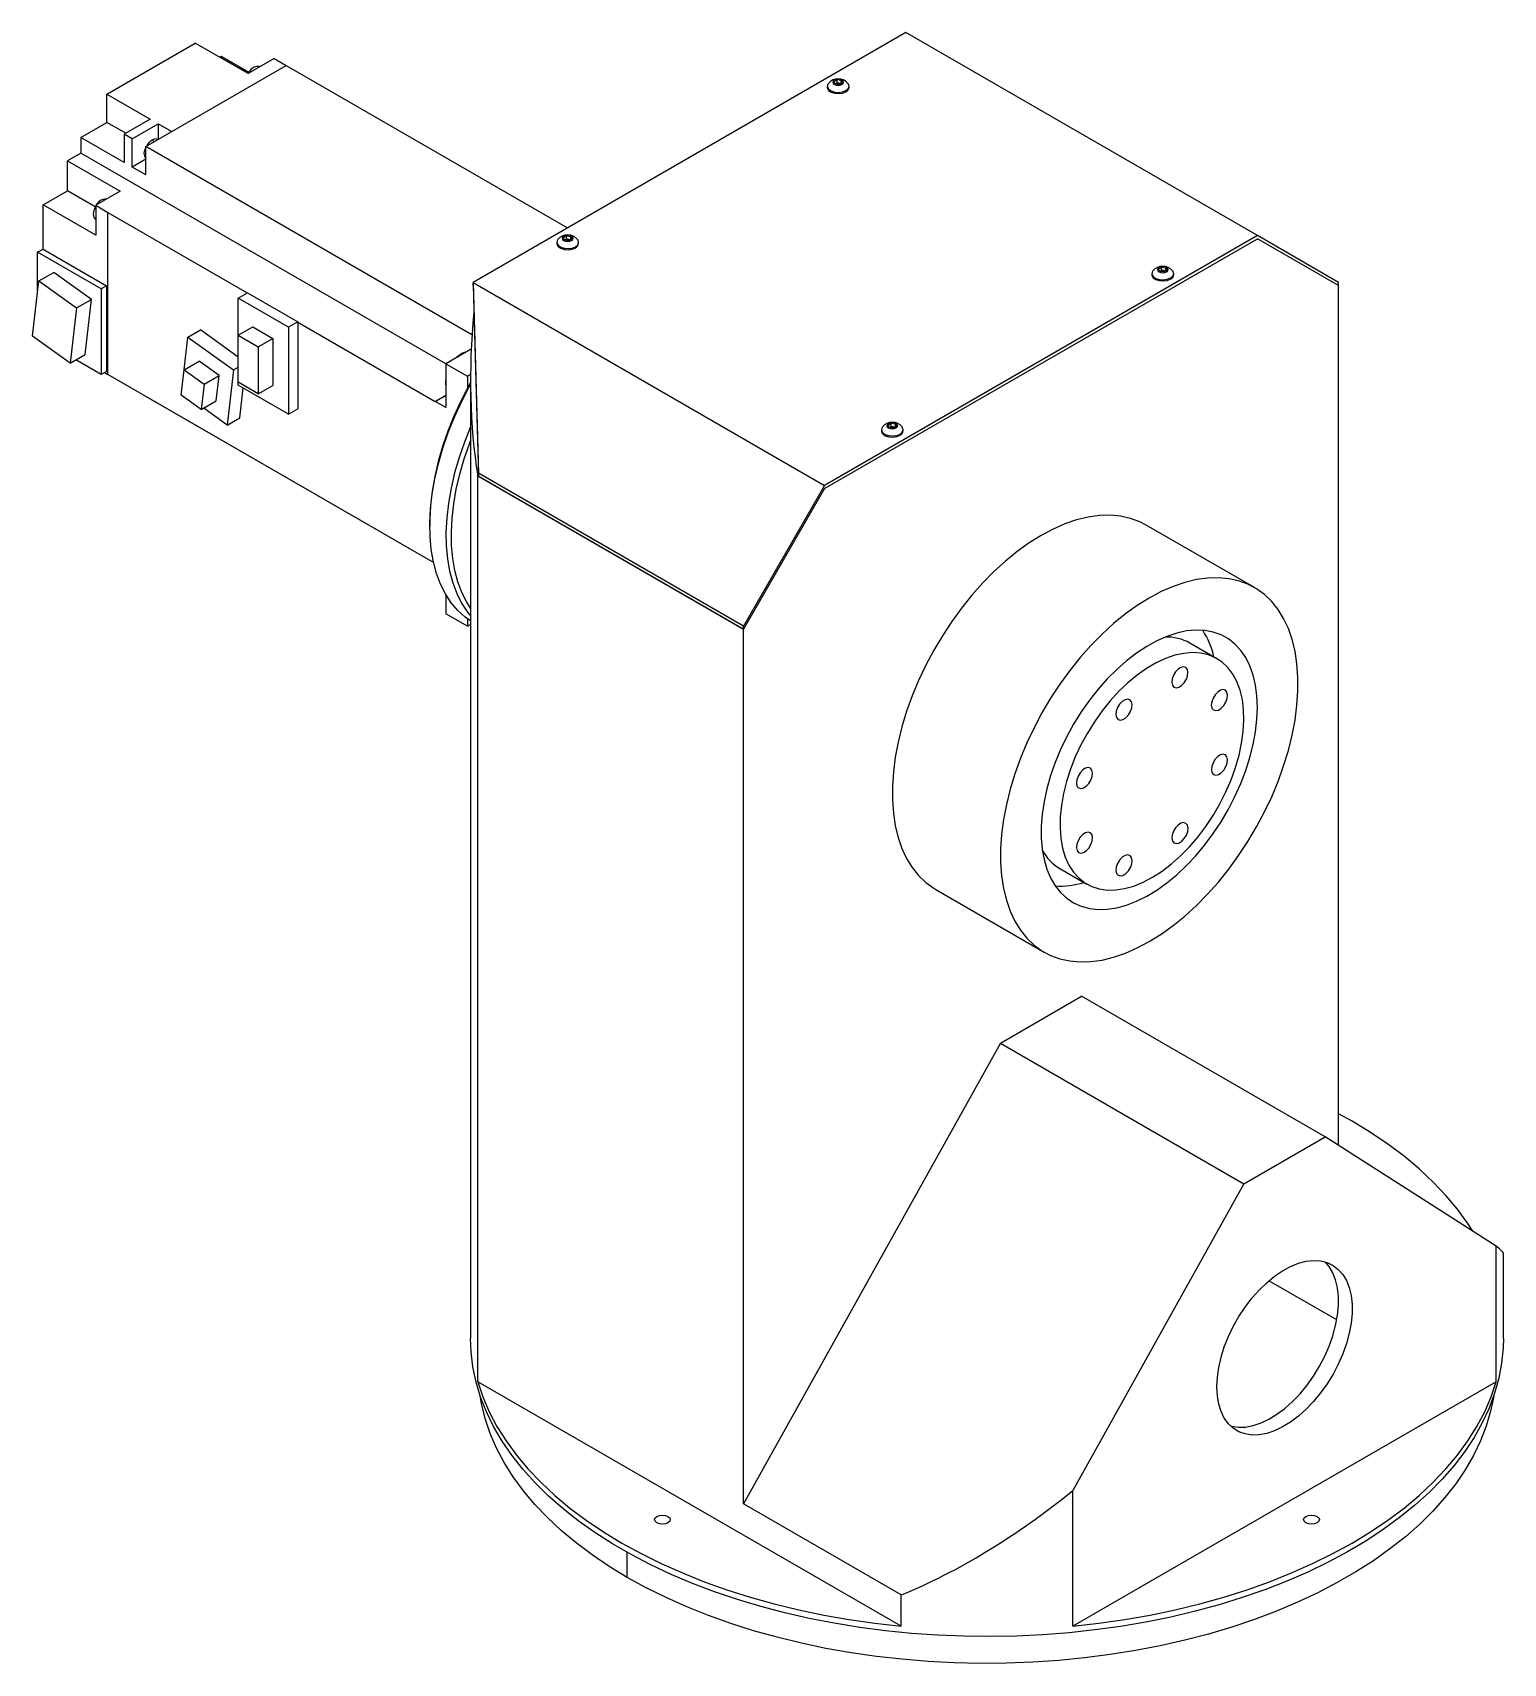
# Model space of a CAD drawing. Header units: millimetres. Extents: x 20002 to 36223, y 3547 to 8014.
# Drawn here: x 20581.3 to 20965.8, y 3546.7 to 3973 of the extents above; entities that cross this region are included whole.
import ezdxf

# ---------------------------------------------------------------- set-up
doc = ezdxf.new("R2010")
doc.units = ezdxf.units.MM
doc.layers.add('Nét đậm', color=7, linetype='Continuous', lineweight=35)

msp = doc.modelspace()

# ---------------------------------------------------------------- linework, layer by layer
at = {"layer": 'Nét đậm', "color": 7, "linetype": 'Continuous', "lineweight": 25}
for p, q in [((20809.58, 3972.96), (20696.44, 3907.64)), ((20901.5, 3919.89), (20809.58, 3972.96)), ((20600.73, 3956.84), (20623.85, 3970.19)), ((20637.64, 3962.23), (20623.85, 3970.19)), ((20610.91, 3943.17), (20647.61, 3964.35)), ((20630.22, 3966.52), (20630.64, 3966.76)), ((20630.64, 3966.76), (20637.82, 3962.62)), ((20644.43, 3966.15), (20637.64, 3962.23)), ((20644.43, 3966.15), (20647.58, 3964.33)), ((20647.61, 3964.35), (20721.14, 3921.91)), ((20640.64, 3963.96), (20640.59, 3963.99)), ((20790.78, 3960.19), (20791.6, 3960.66)), ((20791.08, 3959.55), (20790.78, 3960.19)), ((20791.19, 3959.58), (20791.6, 3959.81)), ((20791.6, 3960.66), (20792.72, 3960.49)), ((20791.6, 3959.81), (20791.6, 3960.66)), ((20791.6, 3959.81), (20792.16, 3959.73)), ((20793.01, 3959.84), (20792.2, 3959.37)), ((20792.72, 3960.49), (20793.01, 3959.84)), ((20792.72, 3959.67), (20792.72, 3960.49)), ((20600.73, 3956.84), (20612.05, 3950.31)), ((20600.73, 3949.49), (20600.73, 3956.84)), ((20789.05, 3958.98), (20789.05, 3958.67)), ((20792.2, 3959.37), (20791.08, 3959.55)), ((20791.19, 3959.58), (20791.13, 3959.54)), ((20791.13, 3959.54), (20791.19, 3959.58)), ((20792.16, 3959.73), (20792.67, 3959.65)), ((20794.75, 3958.67), (20794.75, 3958.98)), ((20593.94, 3945.58), (20600.73, 3949.49)), ((20605.68, 3946.64), (20600.73, 3949.49)), ((20612.05, 3950.31), (20605.26, 3946.39)), ((20607.38, 3945.17), (20614.17, 3949.09)), ((20614.17, 3949.09), (20617.67, 3947.07)), ((20614.17, 3949.09), (20614.17, 3945.05)), ((20593.94, 3945.58), (20593.94, 3941.49)), ((20605.26, 3939.04), (20593.94, 3945.58)), ((20605.26, 3946.39), (20605.26, 3939.04)), ((20607.38, 3945.17), (20605.26, 3946.39)), ((20607.38, 3937.82), (20607.38, 3945.17)), ((20696.17, 3893.95), (20610.91, 3943.17)), ((20610.91, 3935.78), (20610.91, 3943.17)), ((20614.09, 3945), (20614.08, 3945.01)), ((20593.94, 3941.49), (20590.41, 3939.45)), ((20590.41, 3939.45), (20604.2, 3931.49)), ((20590.41, 3931.61), (20590.41, 3939.45)), ((20689.37, 3886.41), (20593.94, 3941.49)), ((20610.91, 3939.86), (20607.38, 3937.82)), ((20610.91, 3935.78), (20607.38, 3937.82)), ((20584.04, 3927.94), (20590.41, 3931.61)), ((20597.68, 3927.42), (20590.41, 3931.61)), ((20604.2, 3931.49), (20597.83, 3927.82)), ((20584.04, 3916.39), (20584.04, 3927.94)), ((20597.83, 3919.98), (20584.04, 3927.94)), ((20597.83, 3927.82), (20601.02, 3925.98)), ((20597.83, 3927.82), (20597.83, 3919.98)), ((20600.98, 3925.96), (20601.02, 3925.98)), ((20600.98, 3883.58), (20600.98, 3925.96)), ((20600.98, 3925.96), (20637.43, 3904.92)), ((20597.78, 3924.14), (20597.83, 3924.11)), ((20718.34, 3918.16), (20718.34, 3917.85)), ((20720.07, 3919.37), (20720.89, 3919.84)), ((20720.37, 3918.73), (20720.07, 3919.37)), ((20721.49, 3918.55), (20720.37, 3918.73)), ((20720.48, 3918.76), (20720.42, 3918.72)), ((20720.42, 3918.72), (20720.48, 3918.76)), ((20720.48, 3918.76), (20720.89, 3918.99)), ((20720.89, 3919.84), (20722, 3919.67)), ((20720.89, 3918.99), (20720.89, 3919.84)), ((20720.89, 3918.99), (20721.45, 3918.9)), ((20721.45, 3918.9), (20721.96, 3918.83)), ((20722.3, 3919.02), (20721.49, 3918.55)), ((20722, 3919.67), (20722.3, 3919.02)), ((20722, 3918.85), (20722, 3919.67)), ((20724.04, 3917.85), (20724.04, 3918.16)), ((20901.5, 3919.89), (20788.36, 3854.58)), ((20788.36, 3853.76), (20901.5, 3919.07)), ((20922.71, 3907.64), (20901.5, 3919.89)), ((20922.71, 3906.82), (20901.5, 3919.07)), ((20582.6, 3915.55), (20584.04, 3916.39)), ((20599.21, 3905.96), (20582.6, 3915.55)), ((20582.6, 3904.88), (20582.6, 3915.55)), ((20584.04, 3916.39), (20600.66, 3906.79)), ((20582.96, 3908.06), (20586.84, 3910.3)), ((20596.67, 3903.24), (20586.84, 3910.3)), ((20873.9, 3910), (20873.9, 3909.69)), ((20875.64, 3911.2), (20876.45, 3911.68)), ((20875.94, 3910.56), (20875.64, 3911.2)), ((20877.05, 3910.39), (20875.94, 3910.56)), ((20876.04, 3910.59), (20875.98, 3910.55)), ((20875.98, 3910.55), (20876.04, 3910.59)), ((20876.04, 3910.59), (20876.45, 3910.83)), ((20876.45, 3911.68), (20877.57, 3911.5)), ((20876.45, 3910.83), (20876.45, 3911.68)), ((20876.45, 3910.83), (20877.01, 3910.74)), ((20877.01, 3910.74), (20877.52, 3910.66)), ((20877.87, 3910.86), (20877.05, 3910.39)), ((20877.57, 3911.5), (20877.87, 3910.86)), ((20877.57, 3910.69), (20877.57, 3911.5)), ((20879.6, 3909.69), (20879.6, 3910)), ((20581.32, 3893.61), (20582.96, 3908.06)), ((20582.96, 3908.06), (20592.78, 3900.99)), ((20600.66, 3906.79), (20599.21, 3905.96)), ((20599.21, 3905.96), (20599.21, 3883.58)), ((20600.66, 3906.79), (20600.66, 3884.42)), ((20635.06, 3903.55), (20637.47, 3904.94)), ((20637.47, 3904.94), (20650.62, 3897.35)), ((20696.44, 3907.64), (20697.85, 3857.84)), ((20696.44, 3907.64), (20788.36, 3854.58)), ((20696.44, 3906.83), (20696.44, 3907.64)), ((20696.44, 3906.83), (20697.85, 3857.02)), ((20922.71, 3906.82), (20922.71, 3907.64)), ((20922.71, 3682.07), (20922.71, 3906.82)), ((20592.78, 3900.99), (20591.14, 3886.54)), ((20592.78, 3900.99), (20596.67, 3903.24)), ((20595.03, 3888.79), (20596.67, 3903.24)), ((20648.21, 3895.96), (20635.06, 3903.55)), ((20635.06, 3893.9), (20635.06, 3903.55)), ((20635.04, 3893.89), (20638.86, 3896.09)), ((20638.86, 3896.09), (20644.13, 3893.05)), ((20650.62, 3897.35), (20648.21, 3895.96)), ((20648.21, 3895.96), (20648.21, 3873.26)), ((20650.62, 3897.35), (20650.62, 3897.31)), ((20650.62, 3897.31), (20650.62, 3874.65)), ((20650.62, 3897.31), (20686.54, 3876.57)), ((20591.14, 3886.54), (20581.32, 3893.61)), ((20620.95, 3884.82), (20621.93, 3893.39)), ((20621.93, 3893.39), (20625.18, 3895.27)), ((20621.93, 3893.39), (20633.86, 3884.81)), ((20635.04, 3888.17), (20625.18, 3895.27)), ((20635.04, 3893.89), (20640.31, 3890.84)), ((20635.04, 3881.56), (20635.04, 3893.89)), ((20640.31, 3890.84), (20644.13, 3893.05)), ((20644.13, 3893.05), (20644.13, 3880.72)), ((20591.14, 3886.54), (20595.03, 3888.79)), ((20599.21, 3883.58), (20592.62, 3887.39)), ((20640.31, 3890.84), (20640.31, 3878.51)), ((20695.97, 3890.22), (20689.37, 3886.41)), ((20600.66, 3884.42), (20599.21, 3883.58)), ((20600.13, 3884.11), (20600.98, 3883.62)), ((20686.12, 3834.43), (20600.98, 3883.58)), ((20620.19, 3878.2), (20620.94, 3884.81)), ((20620.94, 3884.81), (20624.83, 3887.06)), ((20620.94, 3884.81), (20626.17, 3881.06)), ((20630.06, 3883.3), (20624.83, 3887.06)), ((20626.17, 3881.06), (20630.06, 3883.3)), ((20629.31, 3876.68), (20630.06, 3883.3)), ((20633.86, 3884.81), (20632.22, 3870.35)), ((20633.86, 3884.81), (20635.04, 3885.49)), ((20689.37, 3886.41), (20695.03, 3883.14)), ((20689.37, 3886.41), (20689.37, 3874.94)), ((20695.8, 3883.59), (20695.03, 3883.14)), ((20695.03, 3883.14), (20695.03, 3880.1)), ((20626.17, 3881.06), (20625.42, 3874.44)), ((20640.31, 3878.51), (20635.04, 3881.56)), ((20635.06, 3880.85), (20635.06, 3881.55)), ((20648.21, 3873.26), (20635.06, 3880.85)), ((20635.47, 3872.23), (20636.36, 3880.1)), ((20640.31, 3878.51), (20644.13, 3880.72)), ((20695.79, 3881.96), (20695.79, 3631.66)), ((20610.91, 3877.85), (20610.91, 3877.85)), ((20686.12, 3834.43), (20610.91, 3877.85)), ((20625.42, 3874.44), (20620.19, 3878.2)), ((20625.42, 3874.44), (20629.31, 3876.68)), ((20632.22, 3870.35), (20626.04, 3874.8)), ((20648.21, 3873.26), (20650.62, 3874.65)), ((20686.54, 3876.57), (20689.37, 3878.2)), ((20689.37, 3878.06), (20686.54, 3876.57)), ((20689.37, 3874.94), (20686.54, 3876.57)), ((20632.22, 3870.35), (20635.47, 3872.23)), ((20804.93, 3870.38), (20805.74, 3870.86)), ((20805.22, 3869.74), (20804.93, 3870.38)), ((20805.74, 3870.86), (20806.86, 3870.68)), ((20805.74, 3870.01), (20805.74, 3870.86)), ((20806.86, 3870.68), (20807.16, 3870.04)), ((20806.86, 3869.87), (20806.86, 3870.68)), ((20803.19, 3869.17), (20803.19, 3868.86)), ((20806.34, 3869.57), (20805.22, 3869.74)), ((20805.33, 3869.77), (20805.27, 3869.73)), ((20805.27, 3869.73), (20805.33, 3869.77)), ((20805.33, 3869.77), (20805.74, 3870.01)), ((20805.74, 3870.01), (20806.3, 3869.92)), ((20806.3, 3869.92), (20806.81, 3869.84)), ((20807.16, 3870.04), (20806.34, 3869.57)), ((20808.89, 3868.86), (20808.89, 3869.17)), ((20767.15, 3817.84), (20697.85, 3857.84)), ((20697.85, 3857.84), (20697.85, 3857.02)), ((20697.67, 3620.33), (20697.67, 3857.13)), ((20767.15, 3817.02), (20697.67, 3857.13)), ((20697.85, 3857.02), (20767.15, 3817.02)), ((20788.36, 3854.58), (20767.15, 3817.84)), ((20788.36, 3853.76), (20767.15, 3817.02)), ((20685.13, 3844.77), (20685.13, 3843.95)), ((20900.71, 3827.9), (20872.43, 3844.23)), ((20689.37, 3826), (20689.37, 3821.08)), ((20695.03, 3817.82), (20689.37, 3821.08)), ((20695.03, 3819.73), (20695.03, 3817.82)), ((20695.03, 3817.82), (20695.79, 3818.26)), ((20767.15, 3817.02), (20767.15, 3817.84)), ((20767.15, 3588.39), (20767.15, 3817.02)), ((20890.92, 3809.31), (20883.85, 3813.39)), ((20849.85, 3754.5), (20856.92, 3750.42)), ((20817.43, 3748.97), (20845.72, 3732.64)), ((20834.33, 3708.82), (20855.54, 3721.07)), ((20919.18, 3684.33), (20855.54, 3721.07)), ((20834.33, 3708.82), (20767.15, 3588.39)), ((20834.33, 3708.82), (20897.96, 3672.08)), ((20926.25, 3688.4), (20922.71, 3690.36)), ((20897.96, 3672.08), (20919.18, 3684.33)), ((20963.91, 3655.78), (20919.18, 3684.33)), ((20897.96, 3672.08), (20853.23, 3591.88)), ((20963.91, 3620.33), (20963.91, 3655.78)), ((20965.79, 3631.66), (20965.79, 3653.95)), ((20922.24, 3636.48), (20904.5, 3646.72)), ((20808.35, 3556.44), (20697.67, 3620.33)), ((20963.91, 3620.33), (20853.23, 3556.44)), ((20853.23, 3556.44), (20853.23, 3591.88)), ((20808.35, 3564.6), (20767.15, 3588.39)), ((20808.35, 3556.44), (20808.35, 3564.6))]:
    msp.add_line(p, q, dxfattribs=at)
at = {"layer": 'Nét đậm', "color": 8, "linetype": 'Continuous', "lineweight": 25}
for p, q in [((20612.58, 3944.86), (20613.21, 3944.5)), ((20693.02, 3888.52), (20693.57, 3888.88)), ((20693.57, 3888.88), (20694.13, 3889.15)), ((20736.74, 3569.2), (20736.74, 3575.74))]:
    msp.add_line(p, q, dxfattribs=at)
at = {"layer": 'Nét đậm', "color": 7, "linetype": 'Continuous', "lineweight": 25, "flags": 128}
for points in [[(20640.59, 3963.99), (20640.46, 3964.06), (20639.82, 3964.12), (20639.09, 3963.84), (20638.37, 3963.28), (20637.73, 3962.48), (20637.59, 3962.26)], [(20792.91, 3959.44), (20793.22, 3959.7), (20793.32, 3960.02), (20793.22, 3960.33), (20792.91, 3960.6), (20792.44, 3960.78), (20791.9, 3960.84), (20791.35, 3960.78), (20790.89, 3960.6), (20790.58, 3960.33), (20790.47, 3960.02), (20790.58, 3959.7), (20790.89, 3959.44), (20791.35, 3959.26), (20791.9, 3959.19), (20792.44, 3959.26), (20792.91, 3959.44)], [(20789.05, 3958.67), (20789.08, 3958.44), (20789.41, 3957.87), (20790.08, 3957.4), (20790.99, 3957.11), (20792.03, 3957.03), (20793.05, 3957.16), (20793.91, 3957.51)], [(20789.34, 3959.7), (20789.12, 3959.36), (20789.08, 3958.75), (20789.41, 3958.18), (20790.08, 3957.71), (20790.99, 3957.42), (20792.03, 3957.34), (20793.05, 3957.47), (20793.91, 3957.82)], [(20793.91, 3957.82), (20794.51, 3958.32), (20794.75, 3958.9), (20794.6, 3959.5), (20794.46, 3959.7)], [(20597.83, 3927.69), (20597.66, 3927.37), (20597.29, 3926.42), (20597.16, 3925.51), (20597.29, 3924.75), (20597.66, 3924.22), (20597.78, 3924.14)], [(20718.34, 3917.85), (20718.37, 3917.62), (20718.7, 3917.05), (20719.37, 3916.58), (20720.28, 3916.29), (20721.32, 3916.21), (20722.34, 3916.34), (20723.2, 3916.69)], [(20718.63, 3918.88), (20718.41, 3918.54), (20718.37, 3917.93), (20718.7, 3917.36), (20719.37, 3916.89), (20720.28, 3916.6), (20721.32, 3916.52), (20722.34, 3916.65), (20723.2, 3917)], [(20722.2, 3918.61), (20722.5, 3918.88), (20722.61, 3919.2), (20722.5, 3919.51), (20722.2, 3919.78), (20721.73, 3919.96), (20721.19, 3920.02), (20720.64, 3919.96), (20720.18, 3919.78), (20719.87, 3919.51), (20719.76, 3919.2), (20719.87, 3918.88), (20720.18, 3918.61), (20720.64, 3918.44), (20721.19, 3918.37), (20721.73, 3918.44), (20722.2, 3918.61)], [(20723.2, 3917), (20723.8, 3917.49), (20724.03, 3918.08), (20723.89, 3918.68), (20723.75, 3918.88)], [(20873.9, 3909.69), (20873.93, 3909.46), (20874.26, 3908.88), (20874.93, 3908.42), (20875.85, 3908.13), (20876.88, 3908.04), (20877.9, 3908.18), (20878.77, 3908.52)], [(20874.19, 3910.72), (20873.98, 3910.37), (20873.93, 3909.77), (20874.26, 3909.19), (20874.93, 3908.73), (20875.85, 3908.44), (20876.88, 3908.35), (20877.9, 3908.49), (20878.77, 3908.83)], [(20877.76, 3910.45), (20878.07, 3910.72), (20878.18, 3911.03), (20878.07, 3911.35), (20877.76, 3911.61), (20877.3, 3911.79), (20876.75, 3911.85), (20876.21, 3911.79), (20875.74, 3911.61), (20875.43, 3911.35), (20875.33, 3911.03), (20875.43, 3910.72), (20875.74, 3910.45), (20876.21, 3910.27), (20876.75, 3910.21), (20877.3, 3910.27), (20877.76, 3910.45)], [(20878.77, 3908.83), (20879.36, 3909.33), (20879.6, 3909.92), (20879.45, 3910.52), (20879.31, 3910.72)], [(20691.8, 3887.81), (20692.16, 3888.14), (20693.16, 3888.87)], [(20695.79, 3881.49), (20695.24, 3880.51), (20693.25, 3876.65), (20691.45, 3872.73), (20689.86, 3868.77), (20688.49, 3864.8), (20687.34, 3860.85), (20686.43, 3856.93), (20685.75, 3853.07), (20685.32, 3849.31), (20685.13, 3845.66), (20685.13, 3844.77)], [(20695.79, 3819.21), (20694.39, 3820.2), (20692.46, 3821.93), (20690.73, 3823.95), (20689.22, 3826.25), (20687.94, 3828.81), (20686.89, 3831.61), (20686.08, 3834.63), (20685.51, 3837.86), (20685.2, 3841.28), (20685.13, 3844.86), (20685.32, 3848.58), (20685.76, 3852.41), (20686.45, 3856.34), (20687.38, 3860.33), (20688.55, 3864.36), (20689.95, 3868.4), (20691.57, 3872.43), (20693.4, 3876.42), (20695.43, 3880.35), (20695.79, 3881)], [(20807.05, 3869.63), (20807.36, 3869.9), (20807.47, 3870.21), (20807.36, 3870.53), (20807.05, 3870.79), (20806.59, 3870.97), (20806.04, 3871.03), (20805.5, 3870.97), (20805.03, 3870.79), (20804.72, 3870.53), (20804.62, 3870.21), (20804.72, 3869.9), (20805.03, 3869.63), (20805.5, 3869.45), (20806.04, 3869.39), (20806.59, 3869.45), (20807.05, 3869.63)], [(20695.79, 3869.93), (20694.19, 3865.95), (20692.79, 3861.91), (20691.63, 3857.88), (20690.69, 3853.89), (20690.01, 3849.96), (20689.57, 3846.13), (20689.38, 3842.41), (20689.44, 3838.83), (20689.75, 3835.41), (20690.32, 3832.18), (20691.13, 3829.16), (20692.18, 3826.36), (20693.47, 3823.8), (20694.98, 3821.5), (20695.79, 3820.49)], [(20695.79, 3822.56), (20694.81, 3824.12), (20693.54, 3826.63), (20692.51, 3829.38), (20691.72, 3832.35), (20691.16, 3835.52), (20690.85, 3838.88), (20690.79, 3842.39), (20690.98, 3846.04), (20691.41, 3849.81), (20692.08, 3853.66), (20693, 3857.58), (20694.15, 3861.54), (20695.52, 3865.51), (20695.79, 3866.22)], [(20803.19, 3868.86), (20803.22, 3868.64), (20803.55, 3868.06), (20804.22, 3867.6), (20805.14, 3867.3), (20806.17, 3867.22), (20807.19, 3867.36), (20808.06, 3867.7)], [(20803.48, 3869.89), (20803.27, 3869.55), (20803.22, 3868.95), (20803.55, 3868.37), (20804.22, 3867.91), (20805.14, 3867.61), (20806.17, 3867.53), (20807.19, 3867.67), (20808.06, 3868.01)], [(20808.06, 3868.01), (20808.65, 3868.51), (20808.89, 3869.1), (20808.74, 3869.7), (20808.6, 3869.89)], [(20872.43, 3844.23), (20870.72, 3845.1), (20868.3, 3845.99), (20865.72, 3846.55), (20863.01, 3846.8), (20860.18, 3846.71), (20857.25, 3846.31), (20854.24, 3845.58), (20851.17, 3844.53), (20848.06, 3843.17), (20844.93, 3841.51)], [(20844.93, 3841.51), (20841.8, 3839.56), (20838.69, 3837.32), (20835.62, 3834.83), (20832.62, 3832.09), (20829.69, 3829.11), (20826.86, 3825.93), (20824.15, 3822.56), (20821.57, 3819.01), (20819.14, 3815.33), (20816.88, 3811.52), (20814.81, 3807.61), (20812.93, 3803.63), (20811.25, 3799.61), (20809.8, 3795.57), (20808.57, 3791.53), (20807.58, 3787.53), (20806.83, 3783.58), (20806.32, 3779.72), (20806.07, 3775.97), (20806.07, 3772.36), (20806.32, 3768.9), (20806.83, 3765.62), (20807.58, 3762.54), (20808.57, 3759.68), (20809.8, 3757.06), (20811.25, 3754.7), (20812.93, 3752.61), (20814.81, 3750.8), (20816.88, 3749.3), (20817.43, 3748.97)], [(20873.22, 3735.36), (20876.35, 3737.31), (20879.45, 3739.54), (20882.52, 3742.04), (20885.53, 3744.78), (20888.46, 3747.75), (20891.29, 3750.94), (20894, 3754.31), (20896.58, 3757.85), (20899.01, 3761.54), (20901.26, 3765.35), (20903.34, 3769.26), (20905.22, 3773.23), (20906.9, 3777.26), (20908.35, 3781.3), (20909.58, 3785.34), (20910.57, 3789.34), (20911.32, 3793.28), (20911.82, 3797.14), (20912.08, 3800.89), (20912.08, 3804.51), (20911.82, 3807.97), (20911.32, 3811.25), (20910.57, 3814.33), (20909.58, 3817.19), (20908.35, 3819.81), (20906.9, 3822.17), (20905.22, 3824.26), (20903.34, 3826.06), (20901.26, 3827.57), (20899.01, 3828.77), (20896.58, 3829.66), (20894, 3830.23), (20891.29, 3830.47), (20888.46, 3830.39), (20885.53, 3829.98), (20882.52, 3829.25), (20879.45, 3828.2), (20876.35, 3826.84), (20873.22, 3825.18), (20870.09, 3823.23), (20866.98, 3821), (20863.91, 3818.5), (20860.9, 3815.76), (20857.97, 3812.79), (20855.14, 3809.6), (20852.43, 3806.23), (20849.85, 3802.69), (20847.43, 3799), (20845.17, 3795.19), (20843.09, 3791.28), (20841.21, 3787.3), (20839.54, 3783.28), (20838.08, 3779.24), (20836.85, 3775.2), (20835.86, 3771.2), (20835.11, 3767.26), (20834.61, 3763.4), (20834.36, 3759.64), (20834.36, 3756.03), (20834.61, 3752.57), (20835.11, 3749.29), (20835.86, 3746.21), (20836.85, 3743.35), (20838.08, 3740.73), (20839.54, 3738.37), (20841.21, 3736.28), (20843.09, 3734.48), (20845.17, 3732.97), (20847.43, 3731.77), (20849.85, 3730.88), (20852.43, 3730.31), (20855.14, 3730.07), (20857.97, 3730.15), (20860.9, 3730.56), (20863.91, 3731.29), (20866.98, 3732.34), (20870.09, 3733.7), (20873.22, 3735.36)], [(20901.5, 3796.6), (20901.38, 3799.58), (20901, 3802.4), (20900.39, 3805.02), (20899.53, 3807.43), (20898.45, 3809.6), (20897.14, 3811.5), (20895.62, 3813.14), (20893.91, 3814.48), (20892.01, 3815.53), (20889.95, 3816.26), (20887.74, 3816.68), (20885.4, 3816.78), (20882.96, 3816.56), (20880.43, 3816.02), (20877.84, 3815.16), (20875.2, 3814), (20872.55, 3812.54), (20869.91, 3810.8), (20867.29, 3808.79), (20864.73, 3806.53), (20862.24, 3804.03), (20859.85, 3801.33), (20857.57, 3798.45), (20855.43, 3795.4), (20853.45, 3792.22), (20851.64, 3788.94), (20850.03, 3785.58), (20848.61, 3782.17), (20847.41, 3778.75), (20846.44, 3775.34), (20845.71, 3771.98), (20845.21, 3768.68), (20844.96, 3765.49), (20844.96, 3762.43), (20845.21, 3759.52), (20845.71, 3756.8), (20846.44, 3754.28), (20847.41, 3752), (20848.61, 3749.96), (20850.03, 3748.18), (20851.64, 3746.69), (20853.45, 3745.5), (20855.43, 3744.61), (20857.57, 3744.03), (20859.85, 3743.77), (20862.24, 3743.83), (20864.73, 3744.21), (20867.29, 3744.91), (20869.91, 3745.92), (20872.55, 3747.23), (20875.2, 3748.84), (20877.84, 3750.71), (20880.43, 3752.85), (20882.96, 3755.23), (20885.4, 3757.83), (20887.74, 3760.63), (20889.95, 3763.6), (20892.01, 3766.71), (20893.91, 3769.95), (20895.62, 3773.27), (20897.14, 3776.66), (20898.45, 3780.08), (20899.53, 3783.5), (20900.39, 3786.89), (20901, 3790.22), (20901.38, 3793.47), (20901.5, 3796.6)], [(20896.13, 3803.32), (20895.07, 3805.28), (20893.78, 3806.98), (20892.28, 3808.39), (20890.58, 3809.49), (20888.71, 3810.29), (20886.69, 3810.76), (20884.52, 3810.9), (20882.25, 3810.71), (20879.89, 3810.2), (20877.46, 3809.36), (20875, 3808.22), (20872.52, 3806.77), (20870.06, 3805.03), (20867.64, 3803.03), (20865.29, 3800.79), (20863.03, 3798.32), (20860.88, 3795.66), (20858.87, 3792.82), (20857.03, 3789.86), (20855.36, 3786.78), (20853.89, 3783.63), (20852.63, 3780.45), (20851.59, 3777.25), (20850.79, 3774.09), (20850.24, 3770.98), (20849.94, 3767.97), (20849.89, 3765.09), (20850.1, 3762.36), (20850.56, 3759.81), (20851.27, 3757.48), (20852.22, 3755.39), (20853.4, 3753.56), (20854.79, 3752), (20856.39, 3750.74), (20858.18, 3749.79), (20860.13, 3749.16), (20862.22, 3748.85), (20864.45, 3748.88), (20866.77, 3749.23), (20869.17, 3749.9), (20871.61, 3750.89), (20874.09, 3752.19), (20876.56, 3753.79), (20879, 3755.66), (20881.39, 3757.78), (20883.7, 3760.14), (20885.91, 3762.71), (20887.99, 3765.46), (20889.92, 3768.37), (20891.68, 3771.39), (20893.25, 3774.51), (20894.62, 3777.68), (20895.77, 3780.87), (20896.68, 3784.06), (20897.36, 3787.2), (20897.79, 3790.26), (20897.96, 3793.21), (20897.88, 3796.02), (20897.55, 3798.66), (20896.96, 3801.1), (20896.13, 3803.32)], [(20883.18, 3806.52), (20882.79, 3807.01), (20882.2, 3807.19), (20881.5, 3807.04), (20880.76, 3806.57), (20880.08, 3805.85), (20879.54, 3804.97), (20879.2, 3804.01), (20879.1, 3803.12), (20879.26, 3802.38), (20879.66, 3801.89), (20880.24, 3801.71), (20880.95, 3801.86), (20881.68, 3802.32), (20882.36, 3803.04), (20882.91, 3803.93), (20883.25, 3804.88), (20883.34, 3805.78), (20883.18, 3806.52)], [(20868.57, 3798.07), (20868.17, 3798.56), (20867.59, 3798.74), (20866.89, 3798.59), (20866.15, 3798.13), (20865.47, 3797.41), (20864.93, 3796.52), (20864.59, 3795.57), (20864.49, 3794.67), (20864.65, 3793.94), (20865.05, 3793.45), (20865.63, 3793.27), (20866.33, 3793.42), (20867.07, 3793.88), (20867.75, 3794.6), (20868.29, 3795.49), (20868.63, 3796.44), (20868.73, 3797.34), (20868.57, 3798.07)], [(20893.52, 3800.56), (20893.12, 3801.05), (20892.54, 3801.23), (20891.83, 3801.08), (20891.1, 3800.61), (20890.42, 3799.89), (20889.88, 3799.01), (20889.54, 3798.05), (20889.44, 3797.16), (20889.6, 3796.42), (20890, 3795.93), (20890.58, 3795.75), (20891.28, 3795.9), (20892.02, 3796.36), (20892.7, 3797.08), (20893.24, 3797.97), (20893.58, 3798.92), (20893.68, 3799.82), (20893.52, 3800.56)], [(20858.24, 3780.18), (20857.85, 3780.66), (20857.26, 3780.84), (20856.56, 3780.69), (20855.82, 3780.23), (20855.14, 3779.51), (20854.6, 3778.62), (20854.26, 3777.67), (20854.16, 3776.77), (20854.32, 3776.04), (20854.72, 3775.55), (20855.3, 3775.37), (20856.01, 3775.52), (20856.74, 3775.98), (20857.42, 3776.7), (20857.97, 3777.59), (20858.3, 3778.54), (20858.4, 3779.44), (20858.24, 3780.18)], [(20893.52, 3783.69), (20893.13, 3784.18), (20892.54, 3784.36), (20891.84, 3784.21), (20891.1, 3783.74), (20890.42, 3783.02), (20889.88, 3782.14), (20889.54, 3781.18), (20889.45, 3780.29), (20889.61, 3779.55), (20890, 3779.06), (20890.59, 3778.88), (20891.29, 3779.03), (20892.02, 3779.49), (20892.71, 3780.21), (20893.25, 3781.1), (20893.59, 3782.05), (20893.68, 3782.95), (20893.52, 3783.69)], [(20858.25, 3763.31), (20857.85, 3763.79), (20857.27, 3763.97), (20856.56, 3763.82), (20855.83, 3763.36), (20855.15, 3762.64), (20854.6, 3761.75), (20854.26, 3760.8), (20854.17, 3759.9), (20854.33, 3759.17), (20854.72, 3758.68), (20855.31, 3758.5), (20856.01, 3758.65), (20856.75, 3759.11), (20857.43, 3759.83), (20857.97, 3760.72), (20858.31, 3761.67), (20858.41, 3762.57), (20858.25, 3763.31)], [(20883.2, 3765.79), (20882.8, 3766.28), (20882.21, 3766.46), (20881.51, 3766.31), (20880.78, 3765.84), (20880.1, 3765.13), (20879.55, 3764.24), (20879.21, 3763.29), (20879.12, 3762.39), (20879.28, 3761.65), (20879.67, 3761.16), (20880.26, 3760.98), (20880.96, 3761.13), (20881.7, 3761.59), (20882.38, 3762.31), (20882.92, 3763.2), (20883.26, 3764.15), (20883.36, 3765.05), (20883.2, 3765.79)], [(20868.58, 3757.35), (20868.19, 3757.83), (20867.6, 3758.01), (20866.9, 3757.86), (20866.16, 3757.4), (20865.48, 3756.68), (20864.94, 3755.79), (20864.6, 3754.84), (20864.5, 3753.94), (20864.66, 3753.21), (20865.06, 3752.72), (20865.65, 3752.54), (20866.35, 3752.69), (20867.08, 3753.15), (20867.76, 3753.87), (20868.31, 3754.76), (20868.65, 3755.71), (20868.74, 3756.61), (20868.58, 3757.35)], [(20957.82, 3659.66), (20956.5, 3661.7), (20953.8, 3665.4), (20950.77, 3669.01), (20947.42, 3672.53), (20943.77, 3675.95), (20939.81, 3679.25), (20935.56, 3682.43), (20931.04, 3685.48), (20926.25, 3688.4)], [(20890.89, 3619.01), (20891.02, 3621.49), (20891.39, 3624.09), (20892, 3626.75), (20892.84, 3629.46), (20893.91, 3632.15), (20895.18, 3634.81), (20896.64, 3637.39), (20898.27, 3639.85), (20900.04, 3642.16), (20901.93, 3644.29), (20903.91, 3646.21), (20905.96, 3647.9), (20908.05, 3649.32), (20910.14, 3650.45), (20912.21, 3651.29), (20914.23, 3651.82), (20916.17, 3652.03), (20918.01, 3651.92), (20919.71, 3651.49), (20921.26, 3650.75), (20922.62, 3649.71), (20923.79, 3648.38), (20924.75, 3646.78), (20925.48, 3644.93), (20925.97, 3642.87), (20926.22, 3640.61), (20926.22, 3638.19), (20925.97, 3635.65), (20925.48, 3633.01), (20924.75, 3630.32), (20923.79, 3627.62), (20922.62, 3624.94), (20921.26, 3622.32), (20919.71, 3619.79), (20918.01, 3617.4), (20916.17, 3615.17), (20914.23, 3613.14), (20912.21, 3611.34), (20910.14, 3609.79), (20908.05, 3608.51), (20905.96, 3607.52), (20903.91, 3606.83), (20901.93, 3606.46), (20900.04, 3606.41), (20898.27, 3606.68), (20896.64, 3607.26), (20895.18, 3608.16), (20893.91, 3609.34), (20892.84, 3610.81), (20892, 3612.54), (20891.39, 3614.5), (20891.02, 3616.67), (20890.89, 3619.01)], [(20894.43, 3608.8), (20894.73, 3608.72), (20896.5, 3608.45), (20898.39, 3608.5), (20900.38, 3608.87), (20902.43, 3609.56), (20904.51, 3610.55), (20906.61, 3611.83), (20908.68, 3613.38), (20910.7, 3615.18), (20912.64, 3617.21), (20914.47, 3619.44), (20916.17, 3621.83), (20917.72, 3624.36), (20919.09, 3626.98), (20920.26, 3629.66), (20921.21, 3632.36), (20921.94, 3635.05), (20922.43, 3637.69), (20922.68, 3640.23), (20922.68, 3642.65), (20922.43, 3644.91), (20921.94, 3646.98), (20921.21, 3648.82), (20920.26, 3650.42), (20919.18, 3651.67)], [(20965.79, 3631.66), (20965.72, 3629.17), (20965.32, 3625.19), (20964.58, 3621.24), (20963.48, 3617.31), (20962.04, 3613.41), (20960.25, 3609.57), (20958.13, 3605.78), (20955.68, 3602.06), (20952.9, 3598.42), (20949.8, 3594.86), (20946.39, 3591.4), (20942.68, 3588.05), (20938.67, 3584.81), (20934.39, 3581.69), (20929.84, 3578.7), (20925.02, 3575.85), (20919.96, 3573.14), (20914.67, 3570.59), (20909.16, 3568.2), (20903.45, 3565.97), (20897.54, 3563.92), (20891.46, 3562.04), (20885.23, 3560.34), (20878.85, 3558.83), (20872.34, 3557.51), (20865.73, 3556.38), (20859.03, 3555.45), (20852.25, 3554.71), (20845.42, 3554.18), (20838.54, 3553.85), (20831.65, 3553.72), (20824.76, 3553.8), (20817.88, 3554.08), (20811.03, 3554.56), (20804.24, 3555.24), (20797.52, 3556.13), (20790.88, 3557.2), (20784.35, 3558.48), (20777.94, 3559.94), (20771.66, 3561.59), (20765.54, 3563.43), (20759.59, 3565.44), (20753.83, 3567.63), (20748.27, 3569.98), (20742.92, 3572.49), (20737.8, 3575.16), (20732.92, 3577.97), (20728.3, 3580.93), (20723.95, 3584.01), (20719.88, 3587.23), (20716.09, 3590.55), (20712.6, 3593.99), (20709.43, 3597.52), (20706.57, 3601.14), (20704.03, 3604.84), (20701.82, 3608.62), (20699.95, 3612.45), (20698.43, 3616.33), (20697.24, 3620.25), (20696.41, 3624.2), (20695.92, 3628.17), (20695.79, 3631.66)], [(20697.67, 3620.33), (20699, 3616.39), (20700.68, 3612.5), (20702.71, 3608.65), (20705.08, 3604.88), (20707.78, 3601.18), (20710.81, 3597.56), (20714.16, 3594.04), (20717.81, 3590.63), (20721.77, 3587.32), (20726.02, 3584.14), (20730.54, 3581.09), (20735.33, 3578.18), (20740.37, 3575.42), (20745.66, 3572.8), (20751.17, 3570.35), (20756.89, 3568.07), (20762.81, 3565.96), (20768.9, 3564.03), (20775.17, 3562.28), (20781.58, 3560.72), (20788.12, 3559.35), (20794.77, 3558.18), (20801.52, 3557.21), (20808.35, 3556.44)], [(20853.23, 3556.44), (20860.06, 3557.21), (20866.81, 3558.18), (20873.46, 3559.35), (20880, 3560.72), (20886.41, 3562.28), (20892.67, 3564.03), (20898.77, 3565.96), (20904.69, 3568.07), (20910.41, 3570.35), (20915.92, 3572.8), (20921.21, 3575.42), (20926.25, 3578.18), (20931.04, 3581.09), (20935.56, 3584.14), (20939.81, 3587.32), (20943.77, 3590.63), (20947.42, 3594.04), (20950.77, 3597.56), (20953.8, 3601.18), (20956.5, 3604.88), (20958.87, 3608.65), (20960.9, 3612.5), (20962.58, 3616.39), (20963.91, 3620.33)], [(20736.74, 3569.2), (20732.03, 3572.07), (20727.57, 3575.07), (20723.39, 3578.2), (20719.5, 3581.45), (20715.89, 3584.82), (20712.6, 3588.28), (20709.62, 3591.84), (20706.95, 3595.48), (20704.62, 3599.2), (20702.62, 3602.98), (20700.96, 3606.82), (20699.65, 3610.7), (20698.68, 3614.61), (20698.32, 3616.63)], [(20963.26, 3616.63), (20963.25, 3616.58), (20962.46, 3612.65), (20961.32, 3608.75), (20959.83, 3604.89), (20958, 3601.08), (20955.83, 3597.33), (20953.34, 3593.65), (20950.51, 3590.05), (20947.37, 3586.54), (20943.92, 3583.12), (20940.17, 3579.81), (20936.13, 3576.62), (20931.81, 3573.55), (20927.23, 3570.61), (20922.38, 3567.82), (20917.3, 3565.17), (20911.98, 3562.68), (20906.45, 3560.34), (20900.72, 3558.18), (20894.8, 3556.19), (20888.72, 3554.38), (20882.48, 3552.75), (20876.1, 3551.3), (20869.6, 3550.05), (20863, 3549), (20856.32, 3548.14), (20849.56, 3547.48), (20842.76, 3547.02), (20835.93, 3546.77), (20829.08, 3546.72), (20822.23, 3546.87), (20815.41, 3547.23), (20808.63, 3547.78), (20801.91, 3548.54), (20795.27, 3549.5), (20788.71, 3550.65), (20782.28, 3552), (20775.96, 3553.54), (20769.8, 3555.26), (20763.8, 3557.16), (20757.97, 3559.24), (20752.34, 3561.49), (20746.91, 3563.9), (20741.71, 3566.48), (20736.74, 3569.2)], [(20744.48, 3583.46), (20744.03, 3583.85), (20743.87, 3584.3), (20744.03, 3584.76), (20744.48, 3585.15), (20745.15, 3585.41), (20745.94, 3585.5), (20746.73, 3585.41), (20747.4, 3585.15), (20747.85, 3584.76), (20748, 3584.3), (20747.85, 3583.85), (20747.4, 3583.46), (20746.73, 3583.2), (20745.94, 3583.11), (20745.15, 3583.2), (20744.48, 3583.46)], [(20914.18, 3583.46), (20913.73, 3583.85), (20913.58, 3584.3), (20913.73, 3584.76), (20914.18, 3585.15), (20914.85, 3585.41), (20915.64, 3585.5), (20916.43, 3585.41), (20917.1, 3585.15), (20917.55, 3584.76), (20917.71, 3584.3), (20917.55, 3583.85), (20917.1, 3583.46), (20916.43, 3583.2), (20915.64, 3583.11), (20914.85, 3583.2), (20914.18, 3583.46)]]:
    msp.add_lwpolyline(points, dxfattribs=at)
at = {"layer": 'Nét đậm', "color": 8, "linetype": 'Continuous', "lineweight": 25, "flags": 128}
msp.add_lwpolyline([(20689.37, 3880.91), (20689.34, 3881.84), (20689.37, 3882.19)], dxfattribs=at)
at = {"layer": 'Nét đậm', "color": 7, "linetype": 'Continuous', "lineweight": 25}
for centre, radius, start, end in [((20791.9, 3957.54), 3.35, 40.1188, 139.8812), ((20791.9, 3958.21), 1.54, 80.2289, 117.3572), ((20791.97, 3958.42), 1.32, 62.7789, 81.9388), ((20793.41, 3958.75), 1.34, 292.0719, 356.608), ((20613.05, 3941.45), 2.62, 144.4909, 215.5091), ((20614.97, 3941.09), 4.47, 122.4127, 151.0454), ((20613.45, 3943.73), 1.43, 63.7957, 127.5147), ((20600.43, 3926.67), 2.76, 86.4724, 153.5222), ((20721.19, 3916.72), 3.35, 40.1188, 139.8812), ((20721.19, 3917.39), 1.54, 80.2289, 117.3572), ((20721.26, 3917.6), 1.32, 62.7789, 81.9388), ((20722.7, 3917.93), 1.34, 292.0719, 356.608), ((20876.75, 3908.56), 3.35, 40.1188, 139.8812), ((20876.75, 3909.23), 1.54, 80.2289, 117.3572), ((20876.82, 3909.43), 1.32, 62.7789, 81.9388), ((20878.26, 3909.76), 1.34, 292.0719, 356.608), ((20806.04, 3867.74), 3.35, 40.1188, 139.8812), ((20806.04, 3868.41), 1.54, 80.2289, 117.3572), ((20806.11, 3868.61), 1.32, 62.7789, 81.9388), ((20807.55, 3868.94), 1.34, 292.0719, 356.608), ((20877.72, 3802.39), 12.59, 60.8461, 91.5168), ((20870.31, 3805.49), 20.28, 12.1507, 33.6745), ((20856.12, 3765.13), 12.34, 208.1654, 239.4825), ((20849.96, 3769.91), 20.03, 266.1913, 287.9942)]:
    msp.add_arc(centre, radius, start, end, dxfattribs=at)
for centre, major_axis, ratio, start_param, end_param in [((20830.79, 3959.9), (95.46, 165.34), 0.577335, 2.24416, 2.523247), ((20830.79, 3736), (134.99, -82.1), 0.022256, 0.013535, 0.180546), ((20830.79, 3736), (94.29, 171.8), 0.562351, 3.747841, 4.081864)]:
    msp.add_ellipse(centre, major_axis=major_axis, ratio=ratio, start_param=start_param, end_param=end_param, dxfattribs=at)
msp.add_open_spline([(20694.58, 3889.42), (20694.45, 3889.4), (20693.99, 3889.33), (20693.54, 3889.09), (20693.21, 3888.91)], degree=3, knots=[0, 0, 0, 0, 0.296455, 1, 1, 1, 1], dxfattribs=at)

doc.saveas('drawing.dxf')
